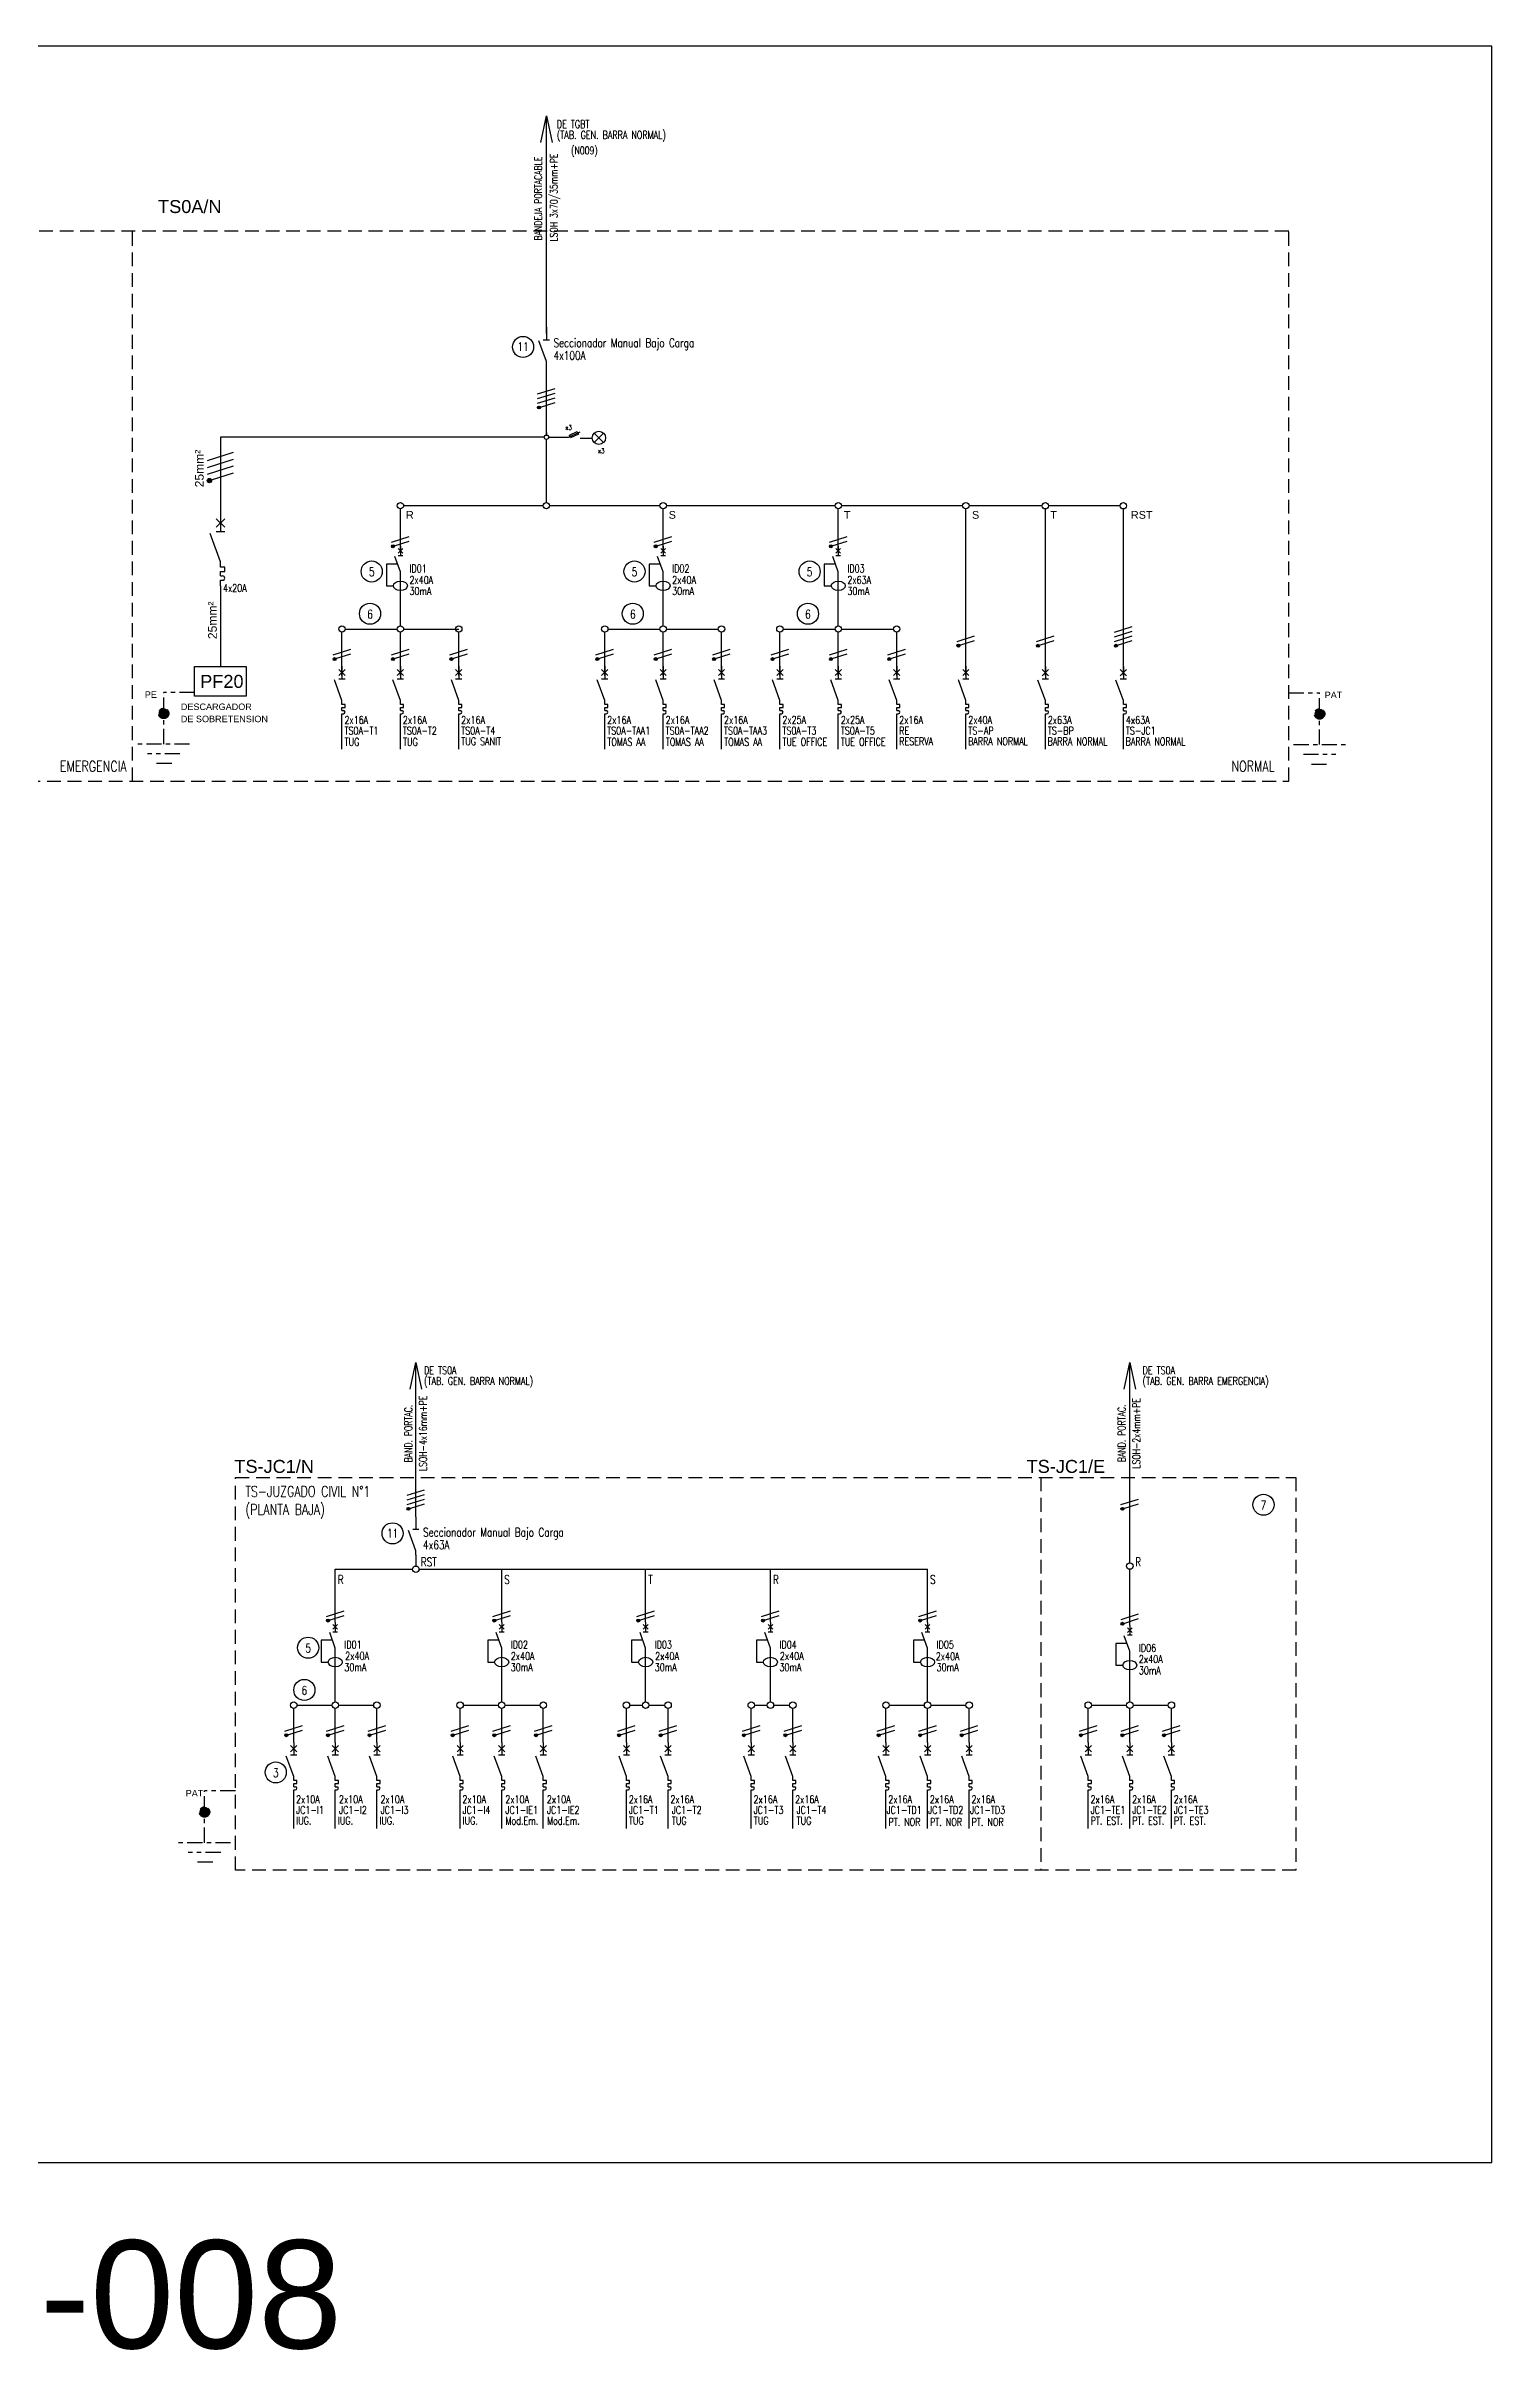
# Model space of a CAD drawing. Extents: x 3521 to 3783, y 1252 to 1654.
# Drawn here: x 3613 to 3646.4, y 1383.1 to 1436.4 of the extents above; entities that cross this region are included whole.
import ezdxf
from ezdxf.enums import TextEntityAlignment as Align

# ---------------------------------------------------------------- set-up
doc = ezdxf.new("R2010")
doc.units = 0
doc.linetypes.add('OCJ-ESQUEMAS UNIFILARES-CORREGIDOS IDO-REV.br$0$DASHED', pattern=[19.05, 12.7, -6.35])
doc.linetypes.add('OCJ-ESQUEMAS UNIFILARES-CORREGIDOS IDO-REV.br$0$EJE_5', pattern=[7.1, 5, -1, 0.1, -1])
for name, color, linetype in [('OCJ-ESQUEMAS UNIFILARES-CORREGIDOS IDO-REV.br$0$00-IE', 1, 'Continuous'), ('OCJ-ESQUEMAS UNIFILARES-CORREGIDOS IDO-REV.br$0$00-IE-CABLES', 10, 'Continuous'), ('OCJ-ESQUEMAS UNIFILARES-CORREGIDOS IDO-REV.br$0$01-ELE-APARATOS', 170, 'Continuous'), ('OCJ-ESQUEMAS UNIFILARES-CORREGIDOS IDO-REV.br$0$CABLES', 10, 'Continuous'), ('OCJ-ESQUEMAS UNIFILARES-CORREGIDOS IDO-REV.br$0$ELECTRIC', 4, 'Continuous'), ('OCJ-ESQUEMAS UNIFILARES-CORREGIDOS IDO-REV.br$0$NOMBRE DE PLANOS', 6, 'Continuous'), ('OCJ-ESQUEMAS UNIFILARES-CORREGIDOS IDO-REV.br$0$PAT', 80, 'Continuous'), ('OCJ-ESQUEMAS UNIFILARES-CORREGIDOS IDO-REV.br$0$TEXTO', 7, 'Continuous'), ('OCJ-ESQUEMAS UNIFILARES-CORREGIDOS IDO-REV.br$0$Textos', 4, 'Continuous')]:
    doc.layers.add(name, color=color, linetype=linetype)
doc.styles.add('OCJ-ESQUEMAS UNIFILARES-CORREGIDOS IDO-REV.br$0$ARIAL', font='arial.ttf', dxfattribs={"height": 0.2})
doc.styles.add('OCJ-ESQUEMAS UNIFILARES-CORREGIDOS IDO-REV.br$0$COTAS', font='sanss___.ttf', dxfattribs={"width": 0.7})
doc.styles.add('OCJ-ESQUEMAS UNIFILARES-CORREGIDOS IDO-REV.br$0$Electricidad', font='ROMANS.SHX', dxfattribs={"width": 0.75, "height": 0.175})
doc.styles.add('OCJ-ESQUEMAS UNIFILARES-CORREGIDOS IDO-REV.br$0$Standard', font='arial.ttf')

# ---------------------------------------------------------------- blocks, each defined once
blk = doc.blocks.new('OCJ-ESQUEMAS UNIFILARES-CORREGIDOS IDO-REV.br$0$A$C7AFF483F')
for points in [[(0, 0.09), (-0.172, 0.564)], [(-0.072, 0.592), (0.072, 0.592)], [(0, 0.88), (0, 0.592)], [(0, 0), (0, 0.09)]]:
    blk.add_lwpolyline(points)
blk = doc.blocks.new('OCJ-ESQUEMAS UNIFILARES-CORREGIDOS IDO-REV.br$0$Unif-Interruptor-Term')
for p, q in [((0, -1.013), (0.045, -1.013)), ((0, -1.103), (0.045, -1.103))]:
    blk.add_line(p, q)
for points in [[(-0.09, 0.177), (0.09, -0.003)], [(-0.09, -0.003), (0.09, 0.177)], [(0, 0.267), (0, -0.093)], [(0, -0.72), (-0.215, -0.128)], [(-0.09, -0.093), (0.09, -0.093)], [(0, -0.833), (0, -0.72)], [(0, -0.923), (0.09, -0.923), (0.09, -0.833), (0, -0.833)], [(0, -1.013), (0, -0.923)], [(0, -1.215), (0, -1.103)]]:
    blk.add_lwpolyline(points)
blk.add_arc((0.045, -1.058), 0.045, 270, 90)
blk = doc.blocks.new('OCJ-ESQUEMAS UNIFILARES-CORREGIDOS IDO-REV.br$0$Unif-Interruptor-Dif')
for points in [[(-0.068, 0.11), (0.068, -0.025)], [(-0.068, -0.025), (0.068, 0.11)], [(0, 0.177), (0, -0.093)], [(-0.081, -0.343), (-0.405, -0.343), (-0.405, -0.97), (-0.202, -0.97)], [(0, -0.565), (-0.162, -0.121)], [(-0.068, -0.093), (0.068, -0.093)], [(0, -1.308), (0, -0.565)]]:
    blk.add_lwpolyline(points)
blk.add_ellipse((0, -0.97), major_axis=(0.203, 0), ratio=0.670814)
blk = doc.blocks.new('OCJ-ESQUEMAS UNIFILARES-CORREGIDOS IDO-REV.br$0$ITM')
at = {"layer": 'OCJ-ESQUEMAS UNIFILARES-CORREGIDOS IDO-REV.br$0$01-ELE-APARATOS'}
for p, q in [((0, 0.225), (0.05, 0.225)), ((0, 0.125), (0.05, 0.125))]:
    blk.add_line(p, q, dxfattribs=at)
for points in [[(0, 1.65), (0, 1.25)], [(0, 0.55), (-0.239, 1.208)], [(-0.1, 1.55), (0.1, 1.35)], [(-0.1, 1.35), (0.1, 1.55)], [(-0.1, 1.25), (0.1, 1.25)], [(0, 0.425), (0, 0.55)], [(0, 0.325), (0.1, 0.325), (0.1, 0.425), (0, 0.425)], [(0, 0.225), (0, 0.325)], [(0, 0), (0, 0.125)]]:
    blk.add_lwpolyline(points, dxfattribs=at)
blk.add_arc((0.05, 0.175), 0.05, 270, 90, dxfattribs=at)

msp = doc.modelspace()

# ---------------------------------------------------------------- hatches: boundary and pattern name
at = {"layer": 'OCJ-ESQUEMAS UNIFILARES-CORREGIDOS IDO-REV.br$0$00-IE-CABLES'}
for points in [[(3624.388, 1428.04, 1), (3624.443, 1428.079, 1)], [(3621.013, 1424.831, 1), (3621.068, 1424.87, 1)], [(3627.088, 1424.831, 1), (3627.143, 1424.87, 1)], [(3631.138, 1424.831, 1), (3631.193, 1424.87, 1)], [(3619.663, 1422.223, 1), (3619.718, 1422.263, 1)], [(3621.013, 1422.223, 1), (3621.068, 1422.263, 1)], [(3622.363, 1422.223, 1), (3622.418, 1422.263, 1)], [(3625.738, 1422.223, 1), (3625.793, 1422.263, 1)], [(3627.088, 1422.223, 1), (3627.143, 1422.263, 1)], [(3628.438, 1422.223, 1), (3628.493, 1422.263, 1)], [(3629.788, 1422.223, 1), (3629.843, 1422.263, 1)], [(3631.138, 1422.223, 1), (3631.193, 1422.263, 1)], [(3632.488, 1422.223, 1), (3632.543, 1422.263, 1)], [(3634.087, 1422.533, 1), (3634.142, 1422.573, 1)], [(3635.926, 1422.531, 1), (3635.98, 1422.571, 1)], [(3637.73, 1422.531, 1), (3637.784, 1422.571, 1)], [(3621.37, 1402.575, 1), (3621.424, 1402.615, 1)], [(3637.877, 1402.575, 1), (3637.931, 1402.615, 1)], [(3619.509, 1399.992, 1), (3619.563, 1400.031, 1)], [(3623.356, 1399.992, 1), (3623.41, 1400.031, 1)], [(3626.685, 1399.992, 1), (3626.739, 1400.031, 1)], [(3629.57, 1399.992, 1), (3629.624, 1400.031, 1)], [(3633.202, 1399.992, 1), (3633.257, 1400.031, 1)], [(3637.879, 1399.917, 1), (3637.933, 1399.957, 1)], [(3618.547, 1397.339, 1), (3618.602, 1397.379, 1)], [(3619.509, 1397.339, 1), (3619.563, 1397.379, 1)], [(3620.471, 1397.339, 1), (3620.525, 1397.379, 1)], [(3622.394, 1397.339, 1), (3622.449, 1397.379, 1)], [(3623.356, 1397.339, 1), (3623.41, 1397.379, 1)], [(3624.317, 1397.339, 1), (3624.372, 1397.379, 1)], [(3626.241, 1397.339, 1), (3626.295, 1397.379, 1)], [(3627.202, 1397.339, 1), (3627.257, 1397.379, 1)], [(3629.126, 1397.339, 1), (3629.181, 1397.379, 1)], [(3630.088, 1397.339, 1), (3630.142, 1397.379, 1)], [(3632.241, 1397.339, 1), (3632.295, 1397.379, 1)], [(3633.202, 1397.339, 1), (3633.257, 1397.379, 1)], [(3634.164, 1397.339, 1), (3634.219, 1397.379, 1)], [(3636.917, 1397.339, 1), (3636.972, 1397.379, 1)], [(3637.879, 1397.339, 1), (3637.933, 1397.379, 1)], [(3638.84, 1397.339, 1), (3638.895, 1397.379, 1)]]:
    msp.add_hatch(color=256, dxfattribs=at).paths.add_polyline_path(points)
at = {"layer": 'OCJ-ESQUEMAS UNIFILARES-CORREGIDOS IDO-REV.br$0$CABLES'}
msp.add_hatch(color=256, dxfattribs=at).paths.add_polyline_path([(3616.838, 1426.401, 1), (3616.757, 1426.342, 1)])
at = {"layer": 'OCJ-ESQUEMAS UNIFILARES-CORREGIDOS IDO-REV.br$0$PAT', "linetype": 'OCJ-ESQUEMAS UNIFILARES-CORREGIDOS IDO-REV.br$0$EJE_5', "ltscale": 0.07}
h = msp.add_hatch(color=256, dxfattribs=at)
h.paths.add_polyline_path([(3615.619, 1420.986), (3615.859, 1420.986, 1)])
h.paths.add_polyline_path([(3615.859, 1420.986), (3615.739, 1420.986), (3615.739, 1420.866, 0.414214)])
h.paths.add_polyline_path([(3615.739, 1420.986), (3615.619, 1420.986, 0.414214), (3615.739, 1420.866)])
h = msp.add_hatch(color=256, dxfattribs=at)
h.paths.add_polyline_path([(3642.585, 1420.974), (3642.345, 1420.974, -1)])
h.paths.add_polyline_path([(3642.345, 1420.974), (3642.465, 1420.974), (3642.465, 1420.854, -0.414214)])
h.paths.add_polyline_path([(3642.465, 1420.974), (3642.585, 1420.974, -0.414214), (3642.465, 1420.854)])
h = msp.add_hatch(color=256, dxfattribs=at)
h.paths.add_polyline_path([(3616.564, 1395.585), (3616.804, 1395.585, 1)])
h.paths.add_polyline_path([(3616.804, 1395.585), (3616.684, 1395.585), (3616.684, 1395.465, 0.414214)])
h.paths.add_polyline_path([(3616.684, 1395.585), (3616.564, 1395.585, 0.414214), (3616.684, 1395.465)])

# ---------------------------------------------------------------- linework, layer by layer
at = {"layer": 'OCJ-ESQUEMAS UNIFILARES-CORREGIDOS IDO-REV.br$0$00-IE'}
for p, q in [((3617.052, 1427.373), (3617.052, 1425.589)), ((3624.537, 1427.373), (3617.052, 1427.373)), ((3617.052, 1423.939), (3617.052, 1422.068))]:
    msp.add_line(p, q, dxfattribs=at)
for points in [[(3624.637, 1427.373), (3625.097, 1427.373), (3625.366, 1427.498)], [(3625.369, 1427.352), (3625.647, 1427.352)]]:
    msp.add_lwpolyline(points, dxfattribs=at)
msp.add_lwpolyline([(3625.121, 1427.42), (3625.302, 1427.503), (3625.329, 1427.445), (3625.148, 1427.362)], close=True, dxfattribs=at)
at = {"layer": 'OCJ-ESQUEMAS UNIFILARES-CORREGIDOS IDO-REV.br$0$00-IE-CABLES'}
for p, q in [((3624.587, 1429.771), (3624.587, 1434.801)), ((3624.587, 1427.423), (3624.587, 1429.109)), ((3624.587, 1427.471), (3624.587, 1427.423)), ((3624.587, 1425.863), (3624.587, 1427.323)), ((3621.212, 1424.713), (3621.212, 1425.715)), ((3624.513, 1425.789), (3621.286, 1425.789)), ((3627.213, 1425.789), (3624.661, 1425.789)), ((3627.287, 1424.713), (3627.287, 1425.715)), ((3631.263, 1425.789), (3627.361, 1425.789)), ((3631.337, 1424.713), (3631.337, 1425.715)), ((3634.212, 1425.789), (3631.411, 1425.789)), ((3634.286, 1421.862), (3634.286, 1425.715)), ((3636.05, 1425.789), (3634.36, 1425.789)), ((3636.124, 1421.86), (3636.124, 1425.713)), ((3637.854, 1425.789), (3636.198, 1425.789)), ((3637.928, 1421.86), (3637.928, 1425.713)), ((3621.212, 1423.012), (3621.212, 1423.814)), ((3627.287, 1423.012), (3627.287, 1423.814)), ((3631.337, 1423.012), (3631.337, 1423.814)), ((3619.862, 1421.862), (3619.862, 1422.864)), ((3619.936, 1422.938), (3621.138, 1422.938)), ((3621.212, 1421.862), (3621.212, 1422.864)), ((3621.286, 1422.938), (3622.562, 1422.938)), ((3622.562, 1421.862), (3622.562, 1422.864)), ((3625.937, 1421.862), (3625.937, 1422.864)), ((3626.011, 1422.938), (3627.213, 1422.938)), ((3627.287, 1421.862), (3627.287, 1422.864)), ((3627.361, 1422.938), (3628.563, 1422.938)), ((3628.637, 1421.862), (3628.637, 1422.864)), ((3629.987, 1421.862), (3629.987, 1422.864)), ((3630.061, 1422.938), (3631.263, 1422.938)), ((3631.337, 1421.862), (3631.337, 1422.864)), ((3631.411, 1422.938), (3632.613, 1422.938)), ((3632.687, 1421.862), (3632.687, 1422.864)), ((3619.862, 1420.162), (3619.862, 1420.964)), ((3621.212, 1420.162), (3621.212, 1420.964)), ((3622.562, 1420.162), (3622.562, 1420.964)), ((3625.937, 1420.162), (3625.937, 1420.964)), ((3627.287, 1420.162), (3627.287, 1420.964)), ((3628.637, 1420.162), (3628.637, 1420.964)), ((3629.987, 1420.162), (3629.987, 1420.964)), ((3631.337, 1420.162), (3631.337, 1420.964)), ((3632.687, 1420.162), (3632.687, 1420.964)), ((3634.286, 1420.162), (3634.286, 1420.964)), ((3636.124, 1420.16), (3636.124, 1420.962)), ((3637.928, 1420.16), (3637.928, 1420.962)), ((3621.568, 1402.413), (3621.568, 1405.979)), ((3638.077, 1401.346), (3638.077, 1405.979)), ((3621.568, 1401.533), (3621.568, 1401.272)), ((3619.707, 1399.971), (3619.707, 1401.198)), ((3619.707, 1401.198), (3621.494, 1401.198)), ((3621.642, 1401.198), (3633.401, 1401.198)), ((3623.554, 1399.971), (3623.554, 1401.198)), ((3626.883, 1399.971), (3626.883, 1401.198)), ((3629.768, 1399.971), (3629.768, 1401.198)), ((3633.401, 1399.971), (3633.401, 1401.198)), ((3638.077, 1399.897), (3638.077, 1401.198)), ((3619.707, 1398.129), (3619.707, 1398.931)), ((3623.554, 1398.129), (3623.554, 1398.931)), ((3626.883, 1398.129), (3626.883, 1398.931)), ((3629.768, 1398.129), (3629.768, 1398.931)), ((3633.401, 1398.129), (3633.401, 1398.931)), ((3638.077, 1398.129), (3638.077, 1398.857)), ((3618.746, 1397.193), (3618.746, 1397.981)), ((3618.82, 1398.055), (3619.633, 1398.055)), ((3619.707, 1397.193), (3619.707, 1397.981)), ((3619.782, 1398.055), (3620.595, 1398.055)), ((3620.669, 1397.193), (3620.669, 1397.981)), ((3622.593, 1397.193), (3622.593, 1397.981)), ((3622.667, 1398.055), (3623.48, 1398.055)), ((3623.554, 1397.193), (3623.554, 1397.981)), ((3623.628, 1398.055), (3624.442, 1398.055)), ((3624.516, 1397.193), (3624.516, 1397.981)), ((3626.439, 1397.193), (3626.439, 1397.981)), ((3626.513, 1398.055), (3626.809, 1398.055)), ((3626.957, 1398.055), (3627.327, 1398.055)), ((3627.401, 1397.193), (3627.401, 1397.981)), ((3629.325, 1397.193), (3629.325, 1397.981)), ((3629.399, 1398.055), (3629.694, 1398.055)), ((3629.842, 1398.055), (3630.212, 1398.055)), ((3630.286, 1397.193), (3630.286, 1397.981)), ((3632.439, 1397.193), (3632.439, 1397.981)), ((3632.513, 1398.055), (3633.327, 1398.055)), ((3633.401, 1397.193), (3633.401, 1397.981)), ((3633.475, 1398.055), (3634.289, 1398.055)), ((3634.363, 1397.193), (3634.363, 1397.981)), ((3637.116, 1397.193), (3637.116, 1397.981)), ((3637.19, 1398.055), (3638.003, 1398.055)), ((3638.077, 1397.193), (3638.077, 1397.981)), ((3638.151, 1398.055), (3638.965, 1398.055)), ((3639.039, 1397.193), (3639.039, 1397.981)), ((3618.746, 1395.205), (3618.746, 1396.007)), ((3619.707, 1395.205), (3619.707, 1396.007)), ((3620.669, 1395.205), (3620.669, 1396.007)), ((3622.593, 1395.205), (3622.593, 1396.007)), ((3623.554, 1395.205), (3623.554, 1396.007)), ((3624.516, 1395.205), (3624.516, 1396.007)), ((3626.439, 1395.205), (3626.439, 1396.007)), ((3627.401, 1395.205), (3627.401, 1396.007)), ((3629.325, 1395.205), (3629.325, 1396.007)), ((3630.286, 1395.205), (3630.286, 1396.007)), ((3632.439, 1395.205), (3632.439, 1396.007)), ((3633.401, 1395.205), (3633.401, 1396.007)), ((3634.363, 1395.205), (3634.363, 1396.007)), ((3637.116, 1395.205), (3637.116, 1396.007)), ((3638.077, 1395.205), (3638.077, 1396.007)), ((3639.039, 1395.205), (3639.039, 1396.007))]:
    msp.add_line(p, q, dxfattribs=at)
for points in [[(3624.456, 1434.183), (3624.587, 1434.801), (3624.718, 1434.183)], [(3624.383, 1428.373), (3624.79, 1428.502)], [(3624.383, 1428.265), (3624.79, 1428.394)], [(3624.383, 1428.157), (3624.79, 1428.286)], [(3624.448, 1428.07), (3624.79, 1428.178)], [(3621.008, 1424.948), (3621.415, 1425.077)], [(3621.073, 1424.861), (3621.415, 1424.969)], [(3627.083, 1424.948), (3627.49, 1425.077)], [(3627.148, 1424.861), (3627.49, 1424.969)], [(3631.133, 1424.948), (3631.54, 1425.077)], [(3631.198, 1424.861), (3631.54, 1424.969)], [(3637.725, 1422.865), (3638.132, 1422.994)], [(3637.725, 1422.757), (3638.132, 1422.886)], [(3619.658, 1422.341), (3620.065, 1422.469)], [(3619.723, 1422.253), (3620.065, 1422.361)], [(3621.008, 1422.341), (3621.415, 1422.469)], [(3621.073, 1422.253), (3621.415, 1422.361)], [(3622.358, 1422.341), (3622.765, 1422.469)], [(3622.423, 1422.253), (3622.765, 1422.361)], [(3625.733, 1422.341), (3626.14, 1422.469)], [(3625.798, 1422.253), (3626.14, 1422.361)], [(3627.083, 1422.341), (3627.49, 1422.469)], [(3627.148, 1422.253), (3627.49, 1422.361)], [(3628.433, 1422.341), (3628.84, 1422.469)], [(3628.498, 1422.253), (3628.84, 1422.361)], [(3629.783, 1422.341), (3630.19, 1422.469)], [(3629.848, 1422.253), (3630.19, 1422.361)], [(3631.133, 1422.341), (3631.54, 1422.469)], [(3631.198, 1422.253), (3631.54, 1422.361)], [(3632.483, 1422.341), (3632.89, 1422.469)], [(3632.548, 1422.253), (3632.89, 1422.361)], [(3634.082, 1422.651), (3634.489, 1422.78)], [(3634.147, 1422.563), (3634.489, 1422.672)], [(3635.921, 1422.649), (3636.328, 1422.778)], [(3635.985, 1422.561), (3636.328, 1422.67)], [(3637.725, 1422.649), (3638.132, 1422.778)], [(3637.789, 1422.561), (3638.132, 1422.67)], [(3621.438, 1405.361), (3621.568, 1405.979), (3621.699, 1405.361)], [(3637.946, 1405.361), (3638.077, 1405.979), (3638.208, 1405.361)], [(3621.365, 1402.909), (3621.772, 1403.038)], [(3621.365, 1402.801), (3621.772, 1402.93)], [(3621.365, 1402.693), (3621.772, 1402.822)], [(3621.429, 1402.605), (3621.772, 1402.714)], [(3637.872, 1402.693), (3638.279, 1402.822)], [(3637.936, 1402.605), (3638.279, 1402.714)], [(3619.504, 1400.109), (3619.911, 1400.238)], [(3619.568, 1400.022), (3619.911, 1400.13)], [(3623.351, 1400.109), (3623.758, 1400.238)], [(3623.415, 1400.022), (3623.758, 1400.13)], [(3626.68, 1400.109), (3627.087, 1400.238)], [(3626.744, 1400.022), (3627.087, 1400.13)], [(3629.565, 1400.109), (3629.972, 1400.238)], [(3629.629, 1400.022), (3629.972, 1400.13)], [(3633.198, 1400.109), (3633.605, 1400.238)], [(3633.262, 1400.022), (3633.605, 1400.13)], [(3637.874, 1400.035), (3638.281, 1400.164)], [(3637.938, 1399.947), (3638.281, 1400.056)], [(3618.542, 1397.457), (3618.949, 1397.586)], [(3618.607, 1397.369), (3618.949, 1397.478)], [(3619.504, 1397.457), (3619.911, 1397.586)], [(3619.568, 1397.369), (3619.911, 1397.478)], [(3620.466, 1397.457), (3620.873, 1397.586)], [(3620.53, 1397.369), (3620.873, 1397.478)], [(3622.389, 1397.457), (3622.796, 1397.586)], [(3622.453, 1397.369), (3622.796, 1397.478)], [(3623.351, 1397.457), (3623.758, 1397.586)], [(3623.415, 1397.369), (3623.758, 1397.478)], [(3624.312, 1397.457), (3624.719, 1397.586)], [(3624.377, 1397.369), (3624.719, 1397.478)], [(3626.236, 1397.457), (3626.643, 1397.586)], [(3626.3, 1397.369), (3626.643, 1397.478)], [(3627.198, 1397.457), (3627.605, 1397.586)], [(3627.262, 1397.369), (3627.605, 1397.478)], [(3629.121, 1397.457), (3629.528, 1397.586)], [(3629.185, 1397.369), (3629.528, 1397.478)], [(3630.083, 1397.457), (3630.49, 1397.586)], [(3630.147, 1397.369), (3630.49, 1397.478)], [(3632.236, 1397.457), (3632.643, 1397.586)], [(3632.3, 1397.369), (3632.643, 1397.478)], [(3633.198, 1397.457), (3633.605, 1397.586)], [(3633.262, 1397.369), (3633.605, 1397.478)], [(3634.159, 1397.457), (3634.566, 1397.586)], [(3634.224, 1397.369), (3634.566, 1397.478)], [(3636.912, 1397.457), (3637.319, 1397.586)], [(3636.976, 1397.369), (3637.319, 1397.478)], [(3637.874, 1397.457), (3638.281, 1397.586)], [(3637.938, 1397.369), (3638.281, 1397.478)], [(3638.836, 1397.457), (3639.243, 1397.586)], [(3638.9, 1397.369), (3639.243, 1397.478)]]:
    msp.add_lwpolyline(points, dxfattribs=at)
at = {"layer": 'OCJ-ESQUEMAS UNIFILARES-CORREGIDOS IDO-REV.br$0$00-IE-CABLES', "color": 3}
msp.add_lwpolyline([(3616.453, 1422.068), (3617.65, 1422.068), (3617.65, 1421.386), (3616.453, 1421.386)], close=True, dxfattribs=at)
at = {"layer": 'OCJ-ESQUEMAS UNIFILARES-CORREGIDOS IDO-REV.br$0$00-IE-CABLES'}
for centre, radius in [((3624.415, 1428.06), 0.0338), ((3621.212, 1425.789), 0.0741), ((3624.587, 1425.789), 0.0741), ((3627.287, 1425.789), 0.0741), ((3631.337, 1425.789), 0.0741), ((3634.286, 1425.789), 0.0741), ((3636.124, 1425.787), 0.0741), ((3637.928, 1425.787), 0.0741), ((3621.04, 1424.85), 0.0338), ((3627.115, 1424.85), 0.0338), ((3631.165, 1424.85), 0.0338), ((3619.862, 1422.938), 0.0741), ((3621.212, 1422.938), 0.0741), ((3622.562, 1422.938), 0.0741), ((3625.937, 1422.938), 0.0741), ((3627.287, 1422.938), 0.0741), ((3628.637, 1422.938), 0.0741), ((3629.987, 1422.938), 0.0741), ((3631.337, 1422.938), 0.0741), ((3632.687, 1422.938), 0.0741), ((3619.69, 1422.243), 0.0338), ((3621.04, 1422.243), 0.0338), ((3622.39, 1422.243), 0.0338), ((3625.765, 1422.243), 0.0338), ((3627.115, 1422.243), 0.0338), ((3628.465, 1422.243), 0.0338), ((3629.815, 1422.243), 0.0338), ((3631.165, 1422.243), 0.0338), ((3632.515, 1422.243), 0.0338), ((3634.114, 1422.553), 0.0338), ((3635.953, 1422.551), 0.0338), ((3637.757, 1422.551), 0.0338), ((3621.397, 1402.595), 0.0338), ((3637.904, 1402.595), 0.0338), ((3621.568, 1401.198), 0.0741), ((3638.077, 1401.272), 0.0741), ((3619.536, 1400.011), 0.0338), ((3623.383, 1400.011), 0.0338), ((3626.712, 1400.011), 0.0338), ((3629.597, 1400.011), 0.0338), ((3633.23, 1400.011), 0.0338), ((3637.906, 1399.937), 0.0338), ((3618.746, 1398.055), 0.0741), ((3619.707, 1398.055), 0.0741), ((3620.669, 1398.055), 0.0741), ((3622.593, 1398.055), 0.0741), ((3623.554, 1398.055), 0.0741), ((3624.516, 1398.055), 0.0741), ((3626.439, 1398.055), 0.0741), ((3626.883, 1398.055), 0.0741), ((3627.401, 1398.055), 0.0741), ((3629.325, 1398.055), 0.0741), ((3629.768, 1398.055), 0.0741), ((3630.286, 1398.055), 0.0741), ((3632.439, 1398.055), 0.0741), ((3633.401, 1398.055), 0.0741), ((3634.363, 1398.055), 0.0741), ((3637.116, 1398.055), 0.0741), ((3638.077, 1398.055), 0.0741), ((3639.039, 1398.055), 0.0741), ((3618.574, 1397.359), 0.0338), ((3619.536, 1397.359), 0.0338), ((3620.498, 1397.359), 0.0338), ((3622.421, 1397.359), 0.0338), ((3623.383, 1397.359), 0.0338), ((3624.345, 1397.359), 0.0338), ((3626.268, 1397.359), 0.0338), ((3627.23, 1397.359), 0.0338), ((3629.153, 1397.359), 0.0338), ((3630.115, 1397.359), 0.0338), ((3632.268, 1397.359), 0.0338), ((3633.23, 1397.359), 0.0338), ((3634.191, 1397.359), 0.0338), ((3636.944, 1397.359), 0.0338), ((3637.906, 1397.359), 0.0338), ((3638.868, 1397.359), 0.0338)]:
    msp.add_circle(centre, radius, dxfattribs=at)
at = {"layer": 'OCJ-ESQUEMAS UNIFILARES-CORREGIDOS IDO-REV.br$0$01-ELE-APARATOS'}
for p, q in [((3625.911, 1427.249), (3625.693, 1427.467)), ((3625.693, 1427.249), (3625.911, 1427.467))]:
    msp.add_line(p, q, dxfattribs=at)
msp.add_circle((3625.802, 1427.358), 0.154, dxfattribs=at)
at = {"layer": 'OCJ-ESQUEMAS UNIFILARES-CORREGIDOS IDO-REV.br$0$CABLES'}
for points in [[(3616.75, 1426.836), (3617.353, 1427.027)], [(3616.75, 1426.676), (3617.353, 1426.867)], [(3616.75, 1426.516), (3617.353, 1426.707)], [(3616.845, 1426.386), (3617.353, 1426.547)]]:
    msp.add_lwpolyline(points, dxfattribs=at)
for centre in [(3624.587, 1427.373), (3616.798, 1426.371)]:
    msp.add_circle(centre, 0.05, dxfattribs=at)
at = {"layer": 'OCJ-ESQUEMAS UNIFILARES-CORREGIDOS IDO-REV.br$0$ELECTRIC', "linetype": 'OCJ-ESQUEMAS UNIFILARES-CORREGIDOS IDO-REV.br$0$DASHED', "ltscale": 0.025}
msp.add_line((3615.021, 1419.418), (3615.021, 1432.138), dxfattribs=at)
for points in [[(3578.752, 1419.418), (3641.751, 1419.418), (3641.751, 1432.138), (3578.752, 1432.138)], [(3617.398, 1403.323), (3641.915, 1403.323), (3641.915, 1394.238), (3617.398, 1394.238)]]:
    msp.add_lwpolyline(points, close=True, dxfattribs=at)
msp.add_lwpolyline([(3636.019, 1403.323), (3636.019, 1394.238)], dxfattribs=at)
at = {"layer": 'OCJ-ESQUEMAS UNIFILARES-CORREGIDOS IDO-REV.br$0$NOMBRE DE PLANOS'}
msp.add_lwpolyline([(3577.304, 1387.481), (3646.449, 1387.481), (3646.449, 1436.416), (3577.304, 1436.416)], close=True, dxfattribs=at)
at = {"layer": 'OCJ-ESQUEMAS UNIFILARES-CORREGIDOS IDO-REV.br$0$PAT', "linetype": 'OCJ-ESQUEMAS UNIFILARES-CORREGIDOS IDO-REV.br$0$EJE_5', "ltscale": 0.07}
for p, q in [((3616.453, 1421.473), (3615.739, 1421.473)), ((3615.739, 1421.003), (3615.739, 1421.473)), ((3641.751, 1421.461), (3642.465, 1421.461)), ((3642.465, 1420.991), (3642.465, 1421.461)), ((3615.739, 1420.278), (3615.739, 1420.986)), ((3642.465, 1420.266), (3642.465, 1420.974)), ((3616.339, 1420.278), (3615.139, 1420.278)), ((3641.865, 1420.266), (3643.065, 1420.266)), ((3616.114, 1420.053), (3615.364, 1420.053)), ((3615.926, 1419.828), (3615.551, 1419.828)), ((3642.09, 1420.041), (3642.84, 1420.041)), ((3642.277, 1419.816), (3642.652, 1419.816)), ((3617.398, 1396.072), (3616.684, 1396.072)), ((3616.684, 1395.601), (3616.684, 1396.072)), ((3616.684, 1394.876), (3616.684, 1395.585)), ((3617.284, 1394.876), (3616.084, 1394.876)), ((3617.059, 1394.651), (3616.309, 1394.651)), ((3616.872, 1394.426), (3616.497, 1394.426))]:
    msp.add_line(p, q, dxfattribs=at)
for centre in [(3615.739, 1420.986), (3615.739, 1420.986), (3642.465, 1420.974), (3642.465, 1420.974), (3616.684, 1395.585), (3616.684, 1395.585)]:
    msp.add_circle(centre, 0.12, dxfattribs=at)
at = {"layer": 'OCJ-ESQUEMAS UNIFILARES-CORREGIDOS IDO-REV.br$0$TEXTO'}
for centre in [(3624.049, 1429.46), (3620.549, 1424.268), (3626.624, 1424.268), (3630.674, 1424.268), (3620.51, 1423.291), (3626.585, 1423.291), (3630.635, 1423.291), (3641.167, 1402.689), (3621.031, 1402.028), (3619.079, 1399.384), (3618.992, 1398.408), (3618.331, 1396.5)]:
    msp.add_circle(centre, 0.244, dxfattribs=at)

# ---------------------------------------------------------------- block references
at = {"layer": 'OCJ-ESQUEMAS UNIFILARES-CORREGIDOS IDO-REV.br$0$01-ELE-APARATOS'}
for name, p in [('OCJ-ESQUEMAS UNIFILARES-CORREGIDOS IDO-REV.br$0$A$C7AFF483F', (3624.587, 1429.035)), ('OCJ-ESQUEMAS UNIFILARES-CORREGIDOS IDO-REV.br$0$ITM', (3617.052, 1423.939)), ('OCJ-ESQUEMAS UNIFILARES-CORREGIDOS IDO-REV.br$0$A$C7AFF483F', (3621.568, 1401.533))]:
    msp.add_blockref(name, p, dxfattribs=at)
at = {"layer": 'OCJ-ESQUEMAS UNIFILARES-CORREGIDOS IDO-REV.br$0$01-ELE-APARATOS', "xscale": 0.7999999999999546, "yscale": 0.7999999999999546, "zscale": 0.7999999999999546}
for name, p in [('OCJ-ESQUEMAS UNIFILARES-CORREGIDOS IDO-REV.br$0$Unif-Interruptor-Dif', (3621.212, 1424.713)), ('OCJ-ESQUEMAS UNIFILARES-CORREGIDOS IDO-REV.br$0$Unif-Interruptor-Dif', (3627.287, 1424.713)), ('OCJ-ESQUEMAS UNIFILARES-CORREGIDOS IDO-REV.br$0$Unif-Interruptor-Dif', (3631.337, 1424.713)), ('OCJ-ESQUEMAS UNIFILARES-CORREGIDOS IDO-REV.br$0$Unif-Interruptor-Term', (3619.862, 1421.862)), ('OCJ-ESQUEMAS UNIFILARES-CORREGIDOS IDO-REV.br$0$Unif-Interruptor-Term', (3621.212, 1421.862)), ('OCJ-ESQUEMAS UNIFILARES-CORREGIDOS IDO-REV.br$0$Unif-Interruptor-Term', (3622.562, 1421.862)), ('OCJ-ESQUEMAS UNIFILARES-CORREGIDOS IDO-REV.br$0$Unif-Interruptor-Term', (3625.937, 1421.862)), ('OCJ-ESQUEMAS UNIFILARES-CORREGIDOS IDO-REV.br$0$Unif-Interruptor-Term', (3627.287, 1421.862)), ('OCJ-ESQUEMAS UNIFILARES-CORREGIDOS IDO-REV.br$0$Unif-Interruptor-Term', (3628.637, 1421.862)), ('OCJ-ESQUEMAS UNIFILARES-CORREGIDOS IDO-REV.br$0$Unif-Interruptor-Term', (3629.987, 1421.862)), ('OCJ-ESQUEMAS UNIFILARES-CORREGIDOS IDO-REV.br$0$Unif-Interruptor-Term', (3631.337, 1421.862)), ('OCJ-ESQUEMAS UNIFILARES-CORREGIDOS IDO-REV.br$0$Unif-Interruptor-Term', (3632.687, 1421.862)), ('OCJ-ESQUEMAS UNIFILARES-CORREGIDOS IDO-REV.br$0$Unif-Interruptor-Term', (3634.286, 1421.862)), ('OCJ-ESQUEMAS UNIFILARES-CORREGIDOS IDO-REV.br$0$Unif-Interruptor-Term', (3636.124, 1421.86)), ('OCJ-ESQUEMAS UNIFILARES-CORREGIDOS IDO-REV.br$0$Unif-Interruptor-Term', (3637.928, 1421.86)), ('OCJ-ESQUEMAS UNIFILARES-CORREGIDOS IDO-REV.br$0$Unif-Interruptor-Dif', (3619.707, 1399.829)), ('OCJ-ESQUEMAS UNIFILARES-CORREGIDOS IDO-REV.br$0$Unif-Interruptor-Dif', (3623.554, 1399.829)), ('OCJ-ESQUEMAS UNIFILARES-CORREGIDOS IDO-REV.br$0$Unif-Interruptor-Dif', (3626.883, 1399.829)), ('OCJ-ESQUEMAS UNIFILARES-CORREGIDOS IDO-REV.br$0$Unif-Interruptor-Dif', (3629.768, 1399.829)), ('OCJ-ESQUEMAS UNIFILARES-CORREGIDOS IDO-REV.br$0$Unif-Interruptor-Dif', (3633.401, 1399.829)), ('OCJ-ESQUEMAS UNIFILARES-CORREGIDOS IDO-REV.br$0$Unif-Interruptor-Dif', (3638.077, 1399.755)), ('OCJ-ESQUEMAS UNIFILARES-CORREGIDOS IDO-REV.br$0$Unif-Interruptor-Term', (3618.746, 1396.979)), ('OCJ-ESQUEMAS UNIFILARES-CORREGIDOS IDO-REV.br$0$Unif-Interruptor-Term', (3619.707, 1396.979)), ('OCJ-ESQUEMAS UNIFILARES-CORREGIDOS IDO-REV.br$0$Unif-Interruptor-Term', (3620.669, 1396.979)), ('OCJ-ESQUEMAS UNIFILARES-CORREGIDOS IDO-REV.br$0$Unif-Interruptor-Term', (3622.593, 1396.979)), ('OCJ-ESQUEMAS UNIFILARES-CORREGIDOS IDO-REV.br$0$Unif-Interruptor-Term', (3623.554, 1396.979)), ('OCJ-ESQUEMAS UNIFILARES-CORREGIDOS IDO-REV.br$0$Unif-Interruptor-Term', (3624.516, 1396.979)), ('OCJ-ESQUEMAS UNIFILARES-CORREGIDOS IDO-REV.br$0$Unif-Interruptor-Term', (3626.439, 1396.979)), ('OCJ-ESQUEMAS UNIFILARES-CORREGIDOS IDO-REV.br$0$Unif-Interruptor-Term', (3627.401, 1396.979)), ('OCJ-ESQUEMAS UNIFILARES-CORREGIDOS IDO-REV.br$0$Unif-Interruptor-Term', (3629.325, 1396.979)), ('OCJ-ESQUEMAS UNIFILARES-CORREGIDOS IDO-REV.br$0$Unif-Interruptor-Term', (3630.286, 1396.979)), ('OCJ-ESQUEMAS UNIFILARES-CORREGIDOS IDO-REV.br$0$Unif-Interruptor-Term', (3632.439, 1396.979)), ('OCJ-ESQUEMAS UNIFILARES-CORREGIDOS IDO-REV.br$0$Unif-Interruptor-Term', (3633.401, 1396.979)), ('OCJ-ESQUEMAS UNIFILARES-CORREGIDOS IDO-REV.br$0$Unif-Interruptor-Term', (3634.363, 1396.979)), ('OCJ-ESQUEMAS UNIFILARES-CORREGIDOS IDO-REV.br$0$Unif-Interruptor-Term', (3637.116, 1396.979)), ('OCJ-ESQUEMAS UNIFILARES-CORREGIDOS IDO-REV.br$0$Unif-Interruptor-Term', (3638.077, 1396.979)), ('OCJ-ESQUEMAS UNIFILARES-CORREGIDOS IDO-REV.br$0$Unif-Interruptor-Term', (3639.039, 1396.979))]:
    msp.add_blockref(name, p, dxfattribs=at)

# ---------------------------------------------------------------- texts
at = {"layer": 'OCJ-ESQUEMAS UNIFILARES-CORREGIDOS IDO-REV.br$0$NOMBRE DE PLANOS', "insert": (3579.308, 1385.683), "char_height": 2.5, "attachment_point": 1, "style": 'OCJ-ESQUEMAS UNIFILARES-CORREGIDOS IDO-REV.br$0$Standard'}
msp.add_mtext_dynamic_manual_height_columns('OCJ-DE-IEL-UNI-000-008', width=92.70233, gutter_width=12.5, heights=[0], dxfattribs=at)
at = {"layer": 'OCJ-ESQUEMAS UNIFILARES-CORREGIDOS IDO-REV.br$0$TEXTO', "style": 'OCJ-ESQUEMAS UNIFILARES-CORREGIDOS IDO-REV.br$0$Electricidad', "width": 0.75}
for s, height, p in [('DE TGBT', 0.18, (3624.829, 1434.521)), ('(TAB. GEN. BARRA NORMAL)', 0.18, (3624.829, 1434.273)), ('11', 0.2, (3623.921, 1429.366)), ('Seccionador Manual Bajo Carga', 0.2, (3624.754, 1429.455)), ('4x100A', 0.2, (3624.754, 1429.164)), ('x3', 0.1118, (3625.023, 1427.541)), ('x3', 0.1118, (3625.778, 1427.002)), ('ID01', 0.18, (3621.421, 1424.247)), ('ID02', 0.18, (3627.496, 1424.247)), ('ID03', 0.18, (3631.546, 1424.247)), ('4x20A', 0.18, (3617.109, 1423.795)), ('5', 0.2, (3620.485, 1424.158)), ('2x40A', 0.18, (3621.421, 1423.982)), ('30mA', 0.18, (3621.421, 1423.725)), ('5', 0.2, (3626.56, 1424.158)), ('2x40A', 0.18, (3627.496, 1423.982)), ('30mA', 0.18, (3627.496, 1423.725)), ('5', 0.2, (3630.61, 1424.158)), ('2x63A', 0.18, (3631.546, 1423.982)), ('30mA', 0.18, (3631.546, 1423.725)), ('6', 0.2, (3620.446, 1423.181)), ('6', 0.2, (3626.521, 1423.181)), ('6', 0.2, (3630.571, 1423.181)), ('TS0A-T1', 0.18, (3619.919, 1420.498)), ('2x16A', 0.18, (3619.919, 1420.746)), ('TS0A-T2', 0.18, (3621.269, 1420.498)), ('2x16A', 0.18, (3621.269, 1420.746)), ('TS0A-T4', 0.18, (3622.619, 1420.498)), ('2x16A', 0.18, (3622.619, 1420.746)), ('TS0A-TAA1', 0.18, (3625.994, 1420.498)), ('2x16A', 0.18, (3625.994, 1420.746)), ('TS0A-TAA2', 0.18, (3627.344, 1420.498)), ('2x16A', 0.18, (3627.344, 1420.746)), ('TS0A-TAA3', 0.18, (3628.694, 1420.498)), ('2x16A', 0.18, (3628.694, 1420.746)), ('TS0A-T3', 0.18, (3630.044, 1420.498)), ('2x25A', 0.18, (3630.044, 1420.746)), ('TS0A-T5', 0.18, (3631.394, 1420.498)), ('2x25A', 0.18, (3631.394, 1420.746)), ('2x16A', 0.18, (3632.744, 1420.746)), ('RE', 0.18, (3632.744, 1420.498)), ('TS-AP', 0.18, (3634.343, 1420.498)), ('2x40A', 0.18, (3634.343, 1420.746)), ('TS-BP', 0.18, (3636.181, 1420.496)), ('2x63A', 0.18, (3636.181, 1420.744)), ('TS-JC1', 0.18, (3637.985, 1420.496)), ('4x63A', 0.18, (3637.985, 1420.744)), ('TUG', 0.18, (3619.923, 1420.238)), ('TUG', 0.18, (3621.273, 1420.238)), ('TUG SANIT', 0.18, (3622.619, 1420.25)), ('TOMAS AA', 0.18, (3625.998, 1420.238)), ('TOMAS AA', 0.18, (3627.348, 1420.238)), ('TOMAS AA', 0.18, (3628.698, 1420.238)), ('TUE OFFICE', 0.18, (3630.045, 1420.239)), ('TUE OFFICE', 0.18, (3631.395, 1420.239)), ('RESERVA', 0.18, (3632.744, 1420.25)), ('BARRA NORMAL', 0.18, (3634.337, 1420.25)), ('BARRA NORMAL', 0.18, (3636.175, 1420.248)), ('BARRA NORMAL', 0.18, (3637.979, 1420.248)), ('DE TS0A', 0.18, (3621.759, 1405.709)), ('DE TS0A', 0.18, (3638.372, 1405.709)), ('(TAB. GEN. BARRA NORMAL)', 0.18, (3621.759, 1405.461)), ('(TAB. GEN. BARRA EMERGENCIA)', 0.18, (3638.372, 1405.461)), ('TS-JUZGADO CIVIL N°1', 0.25, (3617.627, 1402.872)), ('(PLANTA BAJA)', 0.25, (3617.627, 1402.455)), ('7', 0.2, (3641.103, 1402.579)), ('11', 0.2, (3620.903, 1401.934)), ('Seccionador Manual Bajo Carga', 0.2, (3621.736, 1401.953)), ('4x63A', 0.2, (3621.736, 1401.662)), ('R', 0.2, (3619.765, 1400.86)), ('RST', 0.2, (3621.686, 1401.266)), ('S', 0.2, (3623.612, 1400.86)), ('T', 0.2, (3626.941, 1400.86)), ('R', 0.2, (3629.826, 1400.86)), ('S', 0.2, (3633.459, 1400.86)), ('R', 0.2, (3638.203, 1401.266)), ('5', 0.2, (3619.015, 1399.274)), ('ID01', 0.18, (3619.916, 1399.363)), ('ID02', 0.18, (3623.763, 1399.363)), ('ID03', 0.18, (3627.092, 1399.363)), ('ID04', 0.18, (3629.977, 1399.363)), ('ID05', 0.18, (3633.61, 1399.363)), ('ID06', 0.18, (3638.286, 1399.289)), ('30mA', 0.18, (3619.916, 1398.842)), ('2x40A', 0.18, (3619.937, 1399.106)), ('30mA', 0.18, (3623.763, 1398.842)), ('2x40A', 0.18, (3623.764, 1399.101)), ('30mA', 0.18, (3627.092, 1398.842)), ('2x40A', 0.18, (3627.104, 1399.1)), ('30mA', 0.18, (3629.977, 1398.842)), ('2x40A', 0.18, (3629.985, 1399.104)), ('2x40A', 0.18, (3633.59, 1399.097)), ('30mA', 0.18, (3633.61, 1398.842)), ('30mA', 0.18, (3638.286, 1398.768)), ('2x40A', 0.18, (3638.287, 1399.031)), ('6', 0.2, (3618.928, 1398.298)), ('3', 0.2, (3618.267, 1396.39)), ('JC1-I1', 0.18, (3618.803, 1395.541)), ('2x10A', 0.18, (3618.799, 1395.789)), ('JC1-I2', 0.18, (3619.795, 1395.541)), ('2x10A', 0.18, (3619.791, 1395.789)), ('JC1-I3', 0.18, (3620.757, 1395.541)), ('2x10A', 0.18, (3620.752, 1395.789)), ('JC1-I4', 0.18, (3622.65, 1395.541)), ('2x10A', 0.18, (3622.645, 1395.789)), ('JC1-IE1', 0.18, (3623.642, 1395.541)), ('2x10A', 0.18, (3623.638, 1395.789)), ('JC1-IE2', 0.18, (3624.603, 1395.541)), ('2x10A', 0.18, (3624.599, 1395.789)), ('JC1-T1', 0.18, (3626.496, 1395.541)), ('2x16A', 0.18, (3626.492, 1395.789)), ('2x16A', 0.18, (3627.454, 1395.789)), ('JC1-T2', 0.18, (3627.489, 1395.541)), ('JC1-T3', 0.18, (3629.381, 1395.541)), ('2x16A', 0.18, (3629.377, 1395.789)), ('2x16A', 0.18, (3630.339, 1395.789)), ('JC1-T4', 0.18, (3630.374, 1395.541)), ('JC1-TD1', 0.18, (3632.454, 1395.541)), ('2x16A', 0.18, (3632.492, 1395.789)), ('JC1-TD2', 0.18, (3633.416, 1395.541)), ('2x16A', 0.18, (3633.454, 1395.789)), ('JC1-TD3', 0.18, (3634.385, 1395.541)), ('2x16A', 0.18, (3634.416, 1395.789)), ('JC1-TE1', 0.18, (3637.173, 1395.541)), ('2x16A', 0.18, (3637.168, 1395.789)), ('JC1-TE2', 0.18, (3638.134, 1395.541)), ('2x16A', 0.18, (3638.13, 1395.789)), ('JC1-TE3', 0.18, (3639.096, 1395.541)), ('2x16A', 0.18, (3639.092, 1395.789)), ('IUG.', 0.18, (3618.803, 1395.295)), ('IUG.', 0.18, (3619.765, 1395.295)), ('IUG.', 0.18, (3620.726, 1395.295)), ('IUG.', 0.18, (3622.65, 1395.295)), ('Mod.Em.', 0.18, (3623.642, 1395.292)), ('Mod.Em.', 0.18, (3624.603, 1395.292)), ('TUG', 0.18, (3626.496, 1395.295)), ('TUG', 0.18, (3627.489, 1395.292)), ('TUG', 0.18, (3629.382, 1395.295)), ('TUG', 0.18, (3630.374, 1395.292)), ('PT. NOR', 0.18, (3632.496, 1395.264)), ('PT. NOR', 0.18, (3633.458, 1395.264)), ('PT. NOR', 0.18, (3634.42, 1395.264)), ('PT. EST.', 0.18, (3637.173, 1395.292)), ('PT. EST.', 0.18, (3638.134, 1395.292)), ('PT. EST.', 0.18, (3639.096, 1395.292))]:
    msp.add_text(s, height=height, dxfattribs=at).set_placement(p)
msp.add_text('(N009)', height=0.175, dxfattribs=at).set_placement((3625.467, 1433.916), align=Align.CENTER)
for s, p in [('BANDEJA PORTACABLE', (3624.485, 1432.89)), ('LSOH 3x70/35mm+PE', (3624.848, 1432.913)), ('BAND. PORTAC.', (3621.484, 1404.334)), ('LSOH-4x16mm+PE', (3621.823, 1404.34)), ('BAND. PORTAC.', (3637.975, 1404.34)), ('LSOH-2x4mm+PE', (3638.317, 1404.339))]:
    msp.add_text(s, height=0.175, rotation=90, dxfattribs=at).set_placement(p, align=Align.CENTER)
at = {"layer": 'OCJ-ESQUEMAS UNIFILARES-CORREGIDOS IDO-REV.br$0$TEXTO'}
for s, height, style, p in [('TS0A/N', 0.3, 'OCJ-ESQUEMAS UNIFILARES-CORREGIDOS IDO-REV.br$0$ARIAL', (3615.61, 1432.556)), ('R', 0.18, 'OCJ-ESQUEMAS UNIFILARES-CORREGIDOS IDO-REV.br$0$Standard', (3621.34, 1425.487)), ('S', 0.18, 'OCJ-ESQUEMAS UNIFILARES-CORREGIDOS IDO-REV.br$0$Standard', (3627.415, 1425.487)), ('T', 0.18, 'OCJ-ESQUEMAS UNIFILARES-CORREGIDOS IDO-REV.br$0$Standard', (3631.465, 1425.487)), ('S', 0.18, 'OCJ-ESQUEMAS UNIFILARES-CORREGIDOS IDO-REV.br$0$Standard', (3634.427, 1425.487)), ('T', 0.18, 'OCJ-ESQUEMAS UNIFILARES-CORREGIDOS IDO-REV.br$0$Standard', (3636.239, 1425.487)), ('RST', 0.18, 'OCJ-ESQUEMAS UNIFILARES-CORREGIDOS IDO-REV.br$0$Standard', (3638.101, 1425.487)), ('PE', 0.15, 'OCJ-ESQUEMAS UNIFILARES-CORREGIDOS IDO-REV.br$0$ARIAL', (3615.303, 1421.346)), ('DESCARGADOR ', 0.15, 'OCJ-ESQUEMAS UNIFILARES-CORREGIDOS IDO-REV.br$0$ARIAL', (3616.136, 1421.065)), ('PAT', 0.15, 'OCJ-ESQUEMAS UNIFILARES-CORREGIDOS IDO-REV.br$0$ARIAL', (3642.583, 1421.339)), ('DE SOBRETENSION', 0.15, 'OCJ-ESQUEMAS UNIFILARES-CORREGIDOS IDO-REV.br$0$ARIAL', (3616.136, 1420.783)), ('TS-JC1/N', 0.3, 'OCJ-ESQUEMAS UNIFILARES-CORREGIDOS IDO-REV.br$0$ARIAL', (3617.374, 1403.426)), ('TS-JC1/E', 0.3, 'OCJ-ESQUEMAS UNIFILARES-CORREGIDOS IDO-REV.br$0$ARIAL', (3635.691, 1403.426)), ('PAT', 0.15, 'OCJ-ESQUEMAS UNIFILARES-CORREGIDOS IDO-REV.br$0$ARIAL', (3616.248, 1395.944))]:
    msp.add_text(s, height=height, dxfattribs=dict(at, style=style)).set_placement(p)
at = {"layer": 'OCJ-ESQUEMAS UNIFILARES-CORREGIDOS IDO-REV.br$0$TEXTO', "style": 'OCJ-ESQUEMAS UNIFILARES-CORREGIDOS IDO-REV.br$0$ARIAL'}
for p in [(3616.664, 1426.649), (3616.967, 1423.139)]:
    msp.add_text('25mm²', height=0.2, rotation=90, dxfattribs=at).set_placement(p, align=Align.CENTER)
at = {"layer": 'OCJ-ESQUEMAS UNIFILARES-CORREGIDOS IDO-REV.br$0$TEXTO', "style": 'OCJ-ESQUEMAS UNIFILARES-CORREGIDOS IDO-REV.br$0$Electricidad', "width": 0.75}
for s, p in [('EMERGENCIA', (3614.883, 1419.64)), ('NORMAL', (3641.423, 1419.64))]:
    msp.add_text(s, height=0.25, dxfattribs=at).set_placement(p, align=Align.RIGHT)
at = {"layer": 'OCJ-ESQUEMAS UNIFILARES-CORREGIDOS IDO-REV.br$0$Textos', "style": 'OCJ-ESQUEMAS UNIFILARES-CORREGIDOS IDO-REV.br$0$COTAS'}
msp.add_text('PF20', height=0.3, dxfattribs=at).set_placement((3616.584, 1421.577))

doc.saveas('drawing.dxf')
